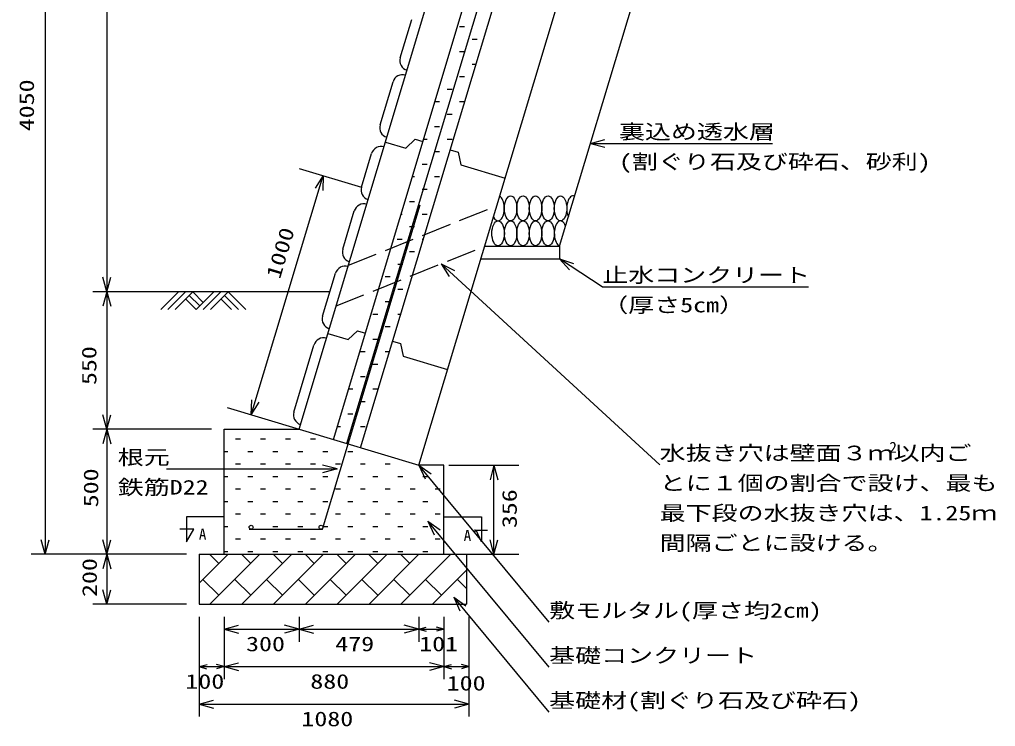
# Model space of a CAD drawing. Units: millimetres, scale not verified. Extents: x -10427 to 8480, y -7210 to 7278.
# Drawn here: x 4573 to 8480, y -7210 to -4381 of the extents above; entities that cross this region are included whole.
import ezdxf
from ezdxf.enums import TextEntityAlignment as Align

# ---------------------------------------------------------------- set-up
doc = ezdxf.new("R2010")
doc.units = ezdxf.units.MM
doc.header["$LTSCALE"] = 40
doc.linetypes.add('DASHED3', pattern=[4, 3, -1])
doc.layers.add('0-0', color=7, linetype='Continuous')
doc.styles.add('ＭＳ ゴシック', font='')
doc.styles.get('ＭＳ ゴシック').set_extended_font_data('MS Gothic')

msp = doc.modelspace()

# ---------------------------------------------------------------- linework, layer by layer
at = {"layer": '0-0'}
for p, q in [((4675.79, -2470.31), (4675.79, -6520.31)), ((4922.84, -2470.31), (4922.84, -5470.31)), ((6334.6, -4409.22), (6354.6, -4409.22)), ((6384.6, -4459.22), (6404.6, -4459.22)), ((6334.6, -4509.22), (6354.6, -4509.22)), ((6672.19, -4502.81), (6672.46, -4502.81)), ((6384.6, -4559.22), (6400.02, -4559.22)), ((6334.6, -4609.22), (6354.6, -4609.22)), ((6384.6, -4609.22), (6384.99, -4609.22)), ((6284.6, -4659.22), (6304.6, -4659.22)), ((6235.88, -4709.22), (6254.6, -4709.22)), ((6334.6, -4709.22), (6354.6, -4709.22)), ((6284.6, -4759.22), (6304.6, -4759.22)), ((6234.6, -4809.22), (6254.6, -4809.22)), ((6190.79, -4859.22), (6204.6, -4859.22)), ((6284.6, -4859.22), (6304.6, -4859.22)), ((6858.32, -4876.66), (6916.28, -4861.13)), ((6858.32, -4876.66), (7587.58, -4876.66)), ((6858.32, -4876.66), (6916.28, -4892.19)), ((6234.6, -4909.22), (6254.6, -4909.22)), ((6184.6, -4959.22), (6204.6, -4959.22)), ((5692.83, -4976.28), (5941.82, -5051.13)), ((5788.59, -5005.07), (5757.03, -5056.1)), ((6145.7, -5009.22), (6154.6, -5009.22)), ((6234.6, -5009.22), (6254.6, -5009.22)), ((6184.6, -5059.22), (6204.6, -5059.22)), ((6134.6, -5109.22), (6154.6, -5109.22)), ((6234.6, -5109.22), (6234.67, -5109.22)), ((6100.6, -5159.22), (6104.6, -5159.22)), ((6184.6, -5159.22), (6204.6, -5159.22)), ((6134.6, -5209.22), (6154.6, -5209.22)), ((6084.6, -5259.22), (6104.6, -5259.22)), ((6184.6, -5259.22), (6189.58, -5259.22)), ((6134.6, -5309.22), (6154.6, -5309.22)), ((6733.9, -5338.05), (6773.96, -5382.73)), ((6087.36, -5359.22), (6107.36, -5359.22)), ((6261.1, -5357.88), (7135.46, -6162.34)), ((6261.1, -5357.88), (6314.26, -5385.69)), ((6261.1, -5357.88), (6293.23, -5408.55)), ((4922.84, -5470.31), (4907.31, -5412.35)), ((4922.84, -5470.31), (4938.37, -5412.35)), ((6037.36, -5409.22), (6057.36, -5409.22)), ((6087.36, -5459.22), (6107.36, -5459.22)), ((6905.69, -5450.14), (7730.69, -5450.14)), ((5815.8, -5470.31), (4867.05, -5470.31)), ((4922.84, -5470.31), (4907.31, -5528.26)), ((4922.84, -5470.31), (4938.37, -5528.26)), ((4922.84, -5470.31), (4922.84, -6020.31)), ((5209.74, -5470.31), (5139.03, -5541.02)), ((5238.03, -5470.31), (5167.32, -5541.02)), ((5266.31, -5470.31), (5195.6, -5541.02)), ((5238.03, -5498.59), (5280.45, -5541.02)), ((5252.17, -5484.45), (5294.6, -5526.88)), ((5266.31, -5470.31), (5308.74, -5512.73)), ((5351.16, -5470.31), (5280.45, -5541.02)), ((5379.45, -5470.31), (5308.74, -5541.02)), ((5407.73, -5470.31), (5337.02, -5541.02)), ((5379.45, -5498.59), (5421.87, -5541.02)), ((5393.59, -5484.45), (5450.16, -5541.02)), ((5407.73, -5470.31), (5478.44, -5541.02)), ((6037.36, -5509.22), (6057.36, -5509.22)), ((5987.36, -5559.22), (6007.36, -5559.22)), ((6087.36, -5559.22), (6099.39, -5559.22)), ((6037.36, -5609.22), (6057.36, -5609.22)), ((5987.36, -5659.22), (6007.36, -5659.22)), ((5937.36, -5709.22), (5957.36, -5709.22)), ((6037.36, -5709.22), (6054.29, -5709.22)), ((5987.36, -5759.22), (6007.36, -5759.22)), ((6037.36, -5759.22), (6039.26, -5759.22)), ((5937.36, -5809.22), (5957.36, -5809.22)), ((5890.16, -5859.22), (5907.36, -5859.22)), ((5987.36, -5859.22), (6007.36, -5859.22)), ((5404.93, -5933.94), (5692.23, -6020.31)), ((5500.69, -5962.73), (5502.51, -5902.76)), ((5500.69, -5962.73), (5532.25, -5911.7)), ((5937.36, -5909.22), (5957.36, -5909.22)), ((4922.84, -6020.31), (4907.31, -5962.35)), ((4922.84, -6020.31), (4938.37, -5962.35)), ((5887.36, -5959.22), (5907.36, -5959.22)), ((5845.06, -6009.22), (5857.36, -6009.22)), ((5937.36, -6009.22), (5957.36, -6009.22)), ((5342.23, -6020.31), (4867.05, -6020.31)), ((4922.84, -6020.31), (4907.31, -6078.26)), ((4922.84, -6020.31), (4938.37, -6078.26)), ((5437.36, -6059.22), (5457.36, -6059.22)), ((5537.36, -6059.22), (5557.36, -6059.22)), ((5637.36, -6059.22), (5657.36, -6059.22)), ((5737.36, -6059.22), (5757.36, -6059.22)), ((5392.23, -6109.22), (5407.36, -6109.22)), ((5487.36, -6109.22), (5507.36, -6109.22)), ((5587.36, -6109.22), (5607.36, -6109.22)), ((5687.36, -6109.22), (5707.36, -6109.22)), ((5787.36, -6109.22), (5807.36, -6109.22)), ((5887.36, -6109.22), (5907.36, -6109.22)), ((5987.36, -6109.22), (5987.99, -6109.22)), ((5437.36, -6159.22), (5457.36, -6159.22)), ((5537.36, -6159.22), (5557.36, -6159.22)), ((5637.36, -6159.22), (5657.36, -6159.22)), ((5737.36, -6159.22), (5757.36, -6159.22)), ((5844.02, -6179.33), (5786.07, -6163.8)), ((5837.36, -6159.22), (5857.36, -6159.22)), ((5937.36, -6159.22), (5957.36, -6159.22)), ((6037.36, -6159.22), (6057.36, -6159.22)), ((6693.09, -6792.34), (6171.22, -6164.31)), ((6171.22, -6164.31), (6220.21, -6198.96)), ((6171.22, -6164.31), (6196.32, -6218.81)), ((6292.23, -6164.31), (6572.22, -6164.31)), ((6472.23, -6164.31), (6456.7, -6222.26)), ((6472.23, -6164.31), (6487.75, -6222.26)), ((6472.23, -6520.31), (6472.23, -6164.31)), ((5392.23, -6209.22), (5407.36, -6209.22)), ((5487.36, -6209.22), (5507.36, -6209.22)), ((5587.36, -6209.22), (5607.36, -6209.22)), ((5687.36, -6209.22), (5707.36, -6209.22)), ((5787.36, -6209.22), (5807.36, -6209.22)), ((5887.36, -6209.22), (5907.36, -6209.22)), ((5987.36, -6209.22), (6007.36, -6209.22)), ((6087.36, -6209.22), (6107.36, -6209.22)), ((6187.36, -6209.22), (6207.36, -6209.22)), ((5437.36, -6259.22), (5457.36, -6259.22)), ((5537.36, -6259.22), (5557.36, -6259.22)), ((5637.36, -6259.22), (5657.36, -6259.22)), ((5737.36, -6259.22), (5757.36, -6259.22)), ((5837.36, -6259.22), (5857.36, -6259.22)), ((5937.36, -6259.22), (5957.36, -6259.22)), ((6037.36, -6259.22), (6057.36, -6259.22)), ((6137.36, -6259.22), (6157.36, -6259.22)), ((6237.36, -6259.22), (6257.36, -6259.22)), ((5392.23, -6309.22), (5407.36, -6309.22)), ((5487.36, -6309.22), (5507.36, -6309.22)), ((5587.36, -6309.22), (5607.36, -6309.22)), ((5687.36, -6309.22), (5707.36, -6309.22)), ((5787.36, -6309.22), (5807.36, -6309.22)), ((5887.36, -6309.22), (5907.36, -6309.22)), ((5987.36, -6309.22), (6007.36, -6309.22)), ((6087.36, -6309.22), (6107.36, -6309.22)), ((6187.36, -6309.22), (6207.36, -6309.22)), ((5437.36, -6359.22), (5457.36, -6359.22)), ((5537.36, -6359.22), (5557.36, -6359.22)), ((5637.36, -6359.22), (5657.36, -6359.22)), ((5737.36, -6359.22), (5757.36, -6359.22)), ((5837.36, -6359.22), (5857.36, -6359.22)), ((5937.36, -6359.22), (5957.36, -6359.22)), ((6037.36, -6359.22), (6057.36, -6359.22)), ((6137.36, -6359.22), (6157.36, -6359.22)), ((6237.36, -6359.22), (6257.36, -6359.22)), ((6693.09, -6972.34), (6207.48, -6387.94)), ((6207.48, -6387.94), (6256.47, -6422.59)), ((6207.48, -6387.94), (6232.58, -6442.44)), ((5392.23, -6409.22), (5407.36, -6409.22)), ((5587.36, -6409.22), (5607.36, -6409.22)), ((5687.36, -6409.22), (5707.36, -6409.22)), ((5787.36, -6409.22), (5807.36, -6409.22)), ((5887.36, -6409.22), (5907.36, -6409.22)), ((5987.36, -6409.22), (6007.36, -6409.22)), ((6087.36, -6409.22), (6107.36, -6409.22)), ((6187.36, -6409.22), (6207.36, -6409.22)), ((4675.79, -6520.31), (4660.26, -6462.35)), ((4675.79, -6520.31), (4691.32, -6462.35)), ((4922.84, -6520.31), (4907.31, -6462.35)), ((4922.84, -6520.31), (4938.37, -6462.35)), ((5437.36, -6459.22), (5457.36, -6459.22)), ((5537.36, -6459.22), (5557.36, -6459.22)), ((5637.36, -6459.22), (5657.36, -6459.22)), ((5737.36, -6459.22), (5757.36, -6459.22)), ((5837.36, -6459.22), (5857.36, -6459.22)), ((5937.36, -6459.22), (5957.36, -6459.22)), ((6037.36, -6459.22), (6057.36, -6459.22)), ((6137.36, -6459.22), (6157.36, -6459.22)), ((6237.36, -6459.22), (6257.36, -6459.22)), ((6472.23, -6520.31), (6456.7, -6462.35)), ((6472.23, -6520.31), (6487.75, -6462.35)), ((5242.23, -6520.31), (4620, -6520.31)), ((4922.84, -6520.31), (4907.31, -6578.26)), ((4922.84, -6520.31), (4938.37, -6578.26)), ((5292.22, -6636.44), (5408.36, -6520.31)), ((5371.22, -6557.45), (5334.09, -6520.31)), ((5335.64, -6720.31), (5535.64, -6520.31)), ((5392.23, -6509.22), (5407.36, -6509.22)), ((5498.5, -6557.45), (5461.36, -6520.31)), ((5462.92, -6720.31), (5662.92, -6520.31)), ((5487.36, -6509.22), (5507.36, -6509.22)), ((5587.36, -6509.22), (5607.36, -6509.22)), ((5625.78, -6557.45), (5588.64, -6520.31)), ((5590.2, -6720.31), (5790.2, -6520.31)), ((5687.36, -6509.22), (5707.36, -6509.22)), ((5753.06, -6557.45), (5715.93, -6520.31)), ((5717.48, -6720.31), (5917.48, -6520.31)), ((5787.36, -6509.22), (5807.36, -6509.22)), ((5880.34, -6557.45), (5843.2, -6520.31)), ((5844.76, -6720.31), (6044.76, -6520.31)), ((5887.36, -6509.22), (5907.36, -6509.22)), ((6007.62, -6557.45), (5970.48, -6520.31)), ((5972.04, -6720.31), (6172.04, -6520.31)), ((5987.36, -6509.22), (6007.36, -6509.22)), ((6087.36, -6509.22), (6107.36, -6509.22)), ((6134.9, -6557.45), (6097.76, -6520.31)), ((6099.32, -6720.31), (6299.32, -6520.31)), ((6187.36, -6509.22), (6207.36, -6509.22)), ((6362.23, -6520.31), (6572.22, -6520.31)), ((6226.59, -6720.31), (6362.23, -6584.68)), ((5371.23, -6684.73), (5307.59, -6621.09)), ((5498.5, -6684.73), (5434.86, -6621.09)), ((5625.78, -6684.73), (5562.14, -6621.09)), ((5753.06, -6684.73), (5689.42, -6621.09)), ((5880.34, -6684.72), (5816.7, -6621.09)), ((6007.62, -6684.73), (5943.98, -6621.09)), ((6134.9, -6684.73), (6071.26, -6621.09)), ((6262.18, -6684.73), (6198.54, -6621.09)), ((6362.23, -6657.49), (6325.82, -6621.08)), ((4922.84, -6720.31), (4907.31, -6662.35)), ((4922.84, -6720.31), (4938.37, -6662.35)), ((6693.09, -7152.34), (6311, -6692.51)), ((6311, -6692.51), (6359.98, -6727.16)), ((6311, -6692.51), (6336.09, -6747.01)), ((5242.23, -6720.31), (4867.05, -6720.31)), ((5292.22, -6770.31), (5292.22, -7170.31)), ((5392.23, -6770.31), (5392.23, -7020.31)), ((5692.23, -6770.31), (5692.23, -6870.31)), ((6171.14, -6770.31), (6171.14, -6870.31)), ((6272.22, -6770.31), (6272.22, -7020.31)), ((6372.23, -6770.31), (6372.23, -7169.68)), ((5392.23, -6820.31), (5450.18, -6804.78)), ((5392.23, -6820.31), (5692.23, -6820.31)), ((5392.23, -6820.31), (5450.18, -6835.84)), ((5692.23, -6820.31), (5634.27, -6804.78)), ((5692.23, -6820.31), (5634.27, -6835.84)), ((5692.23, -6820.31), (5750.18, -6804.78)), ((5692.23, -6820.31), (5750.18, -6835.84)), ((6171.14, -6820.31), (6113.18, -6804.78)), ((6171.14, -6820.31), (6113.18, -6835.84)), ((6171.14, -6820.31), (6201.14, -6812.27)), ((6171.14, -6820.31), (6272.22, -6820.31)), ((6272.22, -6820.31), (6242.23, -6812.27)), ((6272.22, -6820.31), (6242.23, -6828.35)), ((5292.22, -6970.31), (5324.91, -6961.55)), ((5292.22, -6970.31), (5322.23, -6978.35)), ((5392.23, -6970.31), (5362.22, -6962.27)), ((5392.23, -6970.31), (5362.22, -6978.35)), ((5392.23, -6970.31), (5450.18, -6985.84)), ((6272.22, -6970.31), (6214.27, -6954.78)), ((6272.22, -6970.31), (6214.27, -6985.84)), ((6272.22, -6970.31), (6302.23, -6978.35)), ((6272.22, -6970.31), (6372.23, -6970.31)), ((6372.23, -6970.31), (6342.23, -6962.27)), ((6372.23, -6970.31), (6342.23, -6978.35)), ((5292.22, -7120.31), (5350.18, -7104.78)), ((6372.23, -7120.31), (6314.27, -7104.78)), ((5292.22, -7120.31), (5350.18, -7135.84)), ((5292.22, -7120.31), (6362.23, -7120.31)), ((6372.23, -7120.31), (6314.27, -7135.84))]:
    msp.add_line(p, q, dxfattribs=at)
at = {"layer": '0-0', "color": 2}
for p, q in [((5692.23, -6020.31), (6759.45, -2470.31)), ((6171.22, -6164.31), (7281.75, -2470.31)), ((5829.34, -6061.53), (6878.73, -2570.85)), ((5938.51, -6094.35), (6987.91, -2603.67)), ((6734.65, -5288.05), (7491.56, -2770.31)), ((6097.28, -4533.99), (6143.34, -4380.77)), ((6016.67, -4802.14), (6068.49, -4629.76)), ((6037.7, -4871.11), (6119.27, -4895.64)), ((6119.27, -4895.64), (6156.17, -4859.74)), ((6156.17, -4859.74), (6187.77, -4869.24)), ((5941.82, -5051.13), (5982.12, -4917.06)), ((6296.95, -4902.06), (6328.55, -4911.56)), ((6328.55, -4911.56), (6339.54, -4961.85)), ((6339.54, -4961.85), (6516.7, -5015.11)), ((5866.96, -5300.12), (5913.03, -5146.9)), ((6434.65, -5288.05), (6734.65, -5288.05)), ((6734.65, -5288.05), (6734.65, -5338.05)), ((6419.62, -5338.05), (6733.9, -5338.05)), ((5786.35, -5568.27), (5838.18, -5395.89)), ((5807.38, -5637.24), (5888.95, -5661.77)), ((5925.85, -5625.87), (5888.95, -5661.77)), ((5925.85, -5625.87), (5957.46, -5635.37)), ((5671.19, -5951.33), (5751.81, -5683.19)), ((6066.63, -5668.19), (6098.23, -5677.69)), ((6098.23, -5677.69), (6109.22, -5727.98)), ((6109.22, -5727.98), (6286.38, -5781.24)), ((5392.23, -6520.31), (5392.23, -6020.31)), ((5392.23, -6020.31), (5692.23, -6020.31)), ((5692.23, -6020.31), (6171.22, -6164.31)), ((5292.22, -6520.31), (5292.22, -6720.31)), ((5292.22, -6520.31), (6362.23, -6520.31)), ((6362.23, -6520.31), (6362.23, -6720.31)), ((5292.22, -6720.31), (6362.23, -6720.31))]:
    msp.add_line(p, q, dxfattribs=at)
at = {"layer": '0-0', "color": 5}
for p, q in [((5883.93, -6077.94), (6946.36, -2543.92)), ((5786.22, -6420.31), (6176.61, -5121.72)), ((5492.23, -6420.31), (5786.22, -6420.31))]:
    msp.add_line(p, q, dxfattribs=at)
at = {"layer": '0-0', "linetype": 'DASHED3'}
for p, q in [((5889.43, -5364.31), (6483.59, -5125.25)), ((5840.49, -5527.11), (6434.65, -5288.05))]:
    msp.add_line(p, q, dxfattribs=at)
at = {"layer": '0-0'}
for points in [[(5500.69, -5962.73), (5788.59, -5005.07), (5786.78, -5065.04)], [(6905.69, -5450.14), (6733.9, -5338.05), (6790.93, -5356.71)], [(4922.84, -6020.31), (4922.84, -6520.31), (4922.84, -6720.31)], [(5161.47, -6179.33), (5844.02, -6179.33), (5786.07, -6194.86)], [(5692.23, -6820.31), (6171.14, -6820.31), (6201.14, -6828.35)], [(5292.22, -6970.31), (5392.23, -6970.31), (5450.18, -6954.78)], [(5392.23, -6970.31), (6272.22, -6970.31), (6302.23, -6962.27)]]:
    msp.add_lwpolyline(points, dxfattribs=at)
at = {"layer": '0-0', "color": 2}
msp.add_lwpolyline([(6272.22, -6520.31), (6272.22, -6164.31), (6171.22, -6164.31)], dxfattribs=at)
at = {"layer": '0-0', "color": 3}
for points in [[(5392.23, -6370.31), (5242.23, -6370.31), (5242.23, -6470.31), (5270.96, -6419.48), (5215.44, -6419.48)], [(6272.23, -6370.31), (6422.23, -6370.31), (6422.23, -6470.31), (6401.56, -6424.53), (6446.99, -6424.53)]]:
    msp.add_lwpolyline(points, dxfattribs=at)
at = {"layer": '0-0', "color": 5}
for centre in [(5500.23, -6412.31), (5780.07, -6412.31)]:
    msp.add_circle(centre, 8, dxfattribs=at)
at = {"layer": '0-0', "color": 2}
for centre, start, end in [((6135.59, -4545.51), 163.26799, 253.26781), ((6106.8, -4641.28), 73.26749, 163.26782), ((6054.97, -4813.65), 163.26799, 253.26781), ((6020.43, -4928.57), 73.26749, 163.26782), ((5980.12, -5062.65), 163.26799, 253.26781), ((5951.33, -5158.41), 73.26749, 163.26782), ((5905.27, -5311.64), 163.26799, 253.26781), ((5876.48, -5407.4), 73.26749, 163.26782), ((5824.66, -5579.78), 163.26799, 253.26781), ((5790.11, -5694.7), 73.26825, 163.26799), ((5709.5, -5962.85), 163.26799, 253.26778)]:
    msp.add_arc(centre, 40, start, end, dxfattribs=at)
at = {"layer": '0-0'}
for centre, start_param, end_param in [((6488.72, -5136.68), 2.3023177, 6.0397649), ((6788.72, -5136.68), 6.0398272, 8.5854732), ((6738.72, -5236.68), 5.3413342, 9.2676216)]:
    msp.add_ellipse(centre, major_axis=(0, 50), ratio=0.5, start_param=start_param, end_param=end_param, dxfattribs=at)
for centre in [(6538.72, -5136.68), (6588.72, -5136.68), (6638.72, -5136.68), (6688.72, -5136.68), (6738.72, -5136.68), (6488.72, -5236.68), (6538.72, -5236.68), (6588.72, -5236.68), (6638.72, -5236.68), (6688.72, -5236.68)]:
    msp.add_ellipse(centre, major_axis=(0, 50), ratio=0.5, dxfattribs=at)

# ---------------------------------------------------------------- texts
at = {"layer": '0-0', "style": 'ＭＳ ゴシック', "width": 1.3}
for s, rotation, p in [('4050', 90, (4648.77, -4827.88)), ('1000', 73.268, (5632.17, -5427.4)), ('550', 90, (4898.62, -5843.4)), ('500', 90, (4905.91, -6332.52)), ('356', 90, (6581.16, -6416.06)), ('200', 90, (4900.46, -6691.52))]:
    msp.add_text(s, height=58.65, rotation=rotation, dxfattribs=at).set_placement(p, align=Align.BOTTOM_LEFT)
for s, p in [('裏込め透水層', (6972.58, -4876.66)), ('(割ぐり石及び砕石、砂利)', (6972.58, -4996.66)), ('止水コンクリート', (6905.69, -5450.14)), ('（厚さ5cm）', (6905.69, -5570.14)), ('水抜き穴は壁面３ｍ以内ご', (7135.46, -6162.34)), ('根元', (4966.47, -6179.33)), ('とに１個の割合で設け、最も', (7135.46, -6282.34)), ('鉄筋D22', (4966.47, -6299.33)), ('最下段の水抜き穴は、1.25ｍ', (7135.46, -6402.34)), ('間隔ごとに設ける。', (7135.46, -6522.34)), ('敷モルタル(厚さ均2cm)', (6693.09, -6792.34)), ('300', (5480.01, -6926.27)), ('479', (5837.2, -6926.27)), ('101', (6172.96, -6926.27)), ('基礎コンクリート', (6693.09, -6972.34)), ('100', (5237.12, -7076.29)), ('880', (5737.19, -7076.29)), ('100', (6282.97, -7083.43)), ('基礎材(割ぐり石及び砕石)', (6693.09, -7152.34)), ('1080', (5701.47, -7226.31))]:
    msp.add_text(s, height=58.65, dxfattribs=at).set_placement(p, align=Align.BOTTOM_LEFT)
at = {"layer": '0-0', "color": 4, "style": 'ＭＳ ゴシック'}
for s, p in [('2', (8054.9, -6127.82)), ('A', (5291.15, -6475)), ("A'", (6351.09, -6480.05))]:
    msp.add_text(s, height=43.99, dxfattribs=at).set_placement(p, align=Align.BOTTOM_LEFT)

doc.saveas('drawing.dxf')
